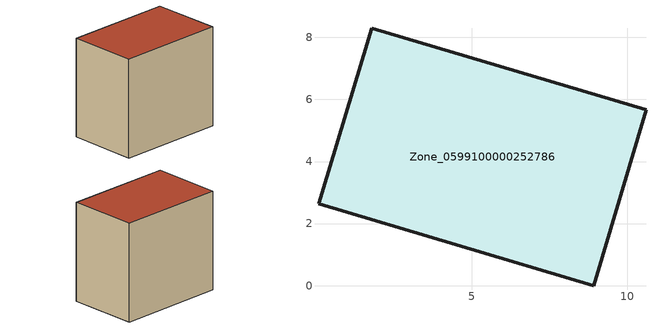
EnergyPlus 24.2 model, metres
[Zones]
Zone_0599100000252786
 floor ground (C_G): 8.93,0 0.06,2.63 1.78,8.29 10.61,5.67 z0.48
 wall outside (C_F): 1.78,8.29 0.06,2.63 8.93,0 10.61,5.67 1.78,8.29 z0.48:8.9
 roof outside (C_R): 0.06,2.63 8.93,0 10.61,5.67 1.78,8.29 z8.9
[BUILDING]
Pand.0599100000252786: North Axis=0; Terrain=City; Loads Convergence Tolerance Value=0.04; Temperature Convergence Tolerance Value=0.4; Solar Distribution=FullExterior; Maximum Number of Warmup Days=25; Minimum Number of Warmup Days=1
[Site:Location]
Rotterdam.The.Hague.AP_ZH_NLD Design_Conditions: Latitude=51.96; Longitude=4.45; Time Zone=1; Elevation=-4.5
[SITE:GROUNDTEMPERATURE:BUILDINGSURFACE]
18, 18, 18, 18, 18, 18, 18, 18, 18, 18, 18, 18
[MATERIAL] Thermal Absorptance=0.9; Solar Absorptance=0.7; Visible Absorptance=0.7
Name | Roughness | Thickness | Conductivity | Density | Specific Heat
G.TC.1975-1991 | MediumSmooth | 0.15 | 0.288461 | 540 | 1210
F.TC.1975-1991 | Rough | 0.3 | 0.230769 | 1920 | 840
R.TC.1975-1991 | MediumRough | 0.2 | 0.153846 | 1500 | 1000
[CONSTRUCTION]
C_G: G.TC.1975-1991
C_F: F.TC.1975-1991
C_R: R.TC.1975-1991
[ZONE]
Zone_0599100000252786: Type=1; Multiplier=1; Ceiling Height=Autocalculate; Volume=Autocalculate; Floor Area=autocalculate; Part of Total Floor Area=Yes
[ZONEINFILTRATION:DESIGNFLOWRATE]
Infil_Zone_0599100000252786: Zone or ZoneList or Space or SpaceList=Zone_0599100000252786; Schedule=AlwaysOn; Design Flow Rate Calculation Method=Flow/Area; Flow Rate per Floor Area=0.003; Constant Term Coefficient=1; Temperature Term Coefficient=0; Velocity Term Coefficient=0; Velocity Squared Term Coefficient=0
[HVACTEMPLATE:ZONE:IDEALLOADSAIRSYSTEM]
Zone_0599100000252786: Maximum Heating Supply Air Temperature=50; Minimum Cooling Supply Air Temperature=13; Maximum Heating Supply Air Humidity Ratio=0.0156; Minimum Cooling Supply Air Humidity Ratio=0.0077; Heating Limit=NoLimit; Cooling Limit=NoLimit; Dehumidification Control Type=ConstantSensibleHeatRatio; Cooling Sensible Heat Ratio=0.7; Dehumidification Setpoint=60; Humidification Control Type=None; Humidification Setpoint=30; Outdoor Air Method=None; Outdoor Air Flow Rate per Person=0.00944; Outdoor Air Flow Rate per Zone Floor Area=0; Outdoor Air Flow Rate per Zone=0; Demand Controlled Ventilation Type=None; Outdoor Air Economizer Type=NoEconomizer; Heat Recovery Type=None; Sensible Heat Recovery Effectiveness=0.7; Latent Heat Recovery Effectiveness=0.65
[ZONECONTROL:THERMOSTAT]
ThermostatControl_Zone_0599100000252786: Zone or ZoneList=Zone_0599100000252786; Control Type Schedule=DualSetpointControlType; Control 1=Thermostat_Zone_0599100000252786; Temperature Difference Between Cutout And Setpoint=0
[THERMOSTATSETPOINT:DUALSETPOINT]
Thermostat_Zone_0599100000252786: Heating Setpoint Temperature Schedule=HeatingSetpoint_Zone_0599100000252786; Cooling Setpoint Temperature Schedule=CoolingSetpoint_Zone_0599100000252786
[SCHEDULE:COMPACT]
HeatingSetpoint_Zone_0599100000252786: Through: 12/31, For: AllDays, Until: 24:00, 21
CoolingSetpoint_Zone_0599100000252786: Through: 12/31, For: AllDays, Until: 24:00, 24
DualSetpointControlType: Through: 12/31, For: AllDays, Until: 24:00, 4
AlwaysOn: Through: 12/31, For: AllDays, Until: 24:00, 1
